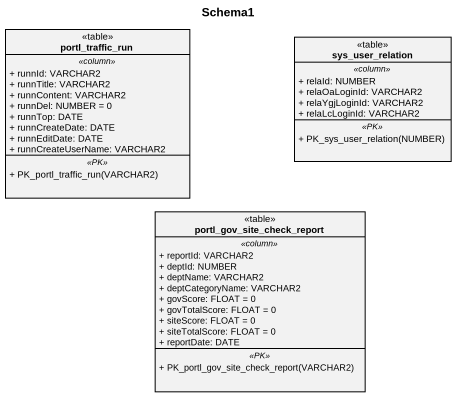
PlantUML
@startuml
title Schema1
hide circle
hide empty members
skinparam classAttributeIconSize 0
class portl_traffic_run <<table>> {
  .. <<column>> ..
  + runnId: VARCHAR2
  + runnTitle: VARCHAR2
  + runnContent: VARCHAR2
  + runnDel: NUMBER = 0
  + runnTop: DATE
  + runnCreateDate: DATE
  + runnEditDate: DATE
  + runnCreateUserName: VARCHAR2
  .. <<PK>> ..
  + PK_portl_traffic_run(VARCHAR2)
}
class sys_user_relation <<table>> {
  .. <<column>> ..
  + relaId: NUMBER
  + relaOaLoginId: VARCHAR2
  + relaYgjLoginId: VARCHAR2
  + relaLcLoginId: VARCHAR2
  .. <<PK>> ..
  + PK_sys_user_relation(NUMBER)
}
class portl_gov_site_check_report <<table>> {
  .. <<column>> ..
  + reportId: VARCHAR2
  + deptId: NUMBER
  + deptName: VARCHAR2
  + deptCategoryName: VARCHAR2
  + govScore: FLOAT = 0
  + govTotalScore: FLOAT = 0
  + siteScore: FLOAT = 0
  + siteTotalScore: FLOAT = 0
  + reportDate: DATE
  .. <<PK>> ..
  + PK_portl_gov_site_check_report(VARCHAR2)
}
@enduml
